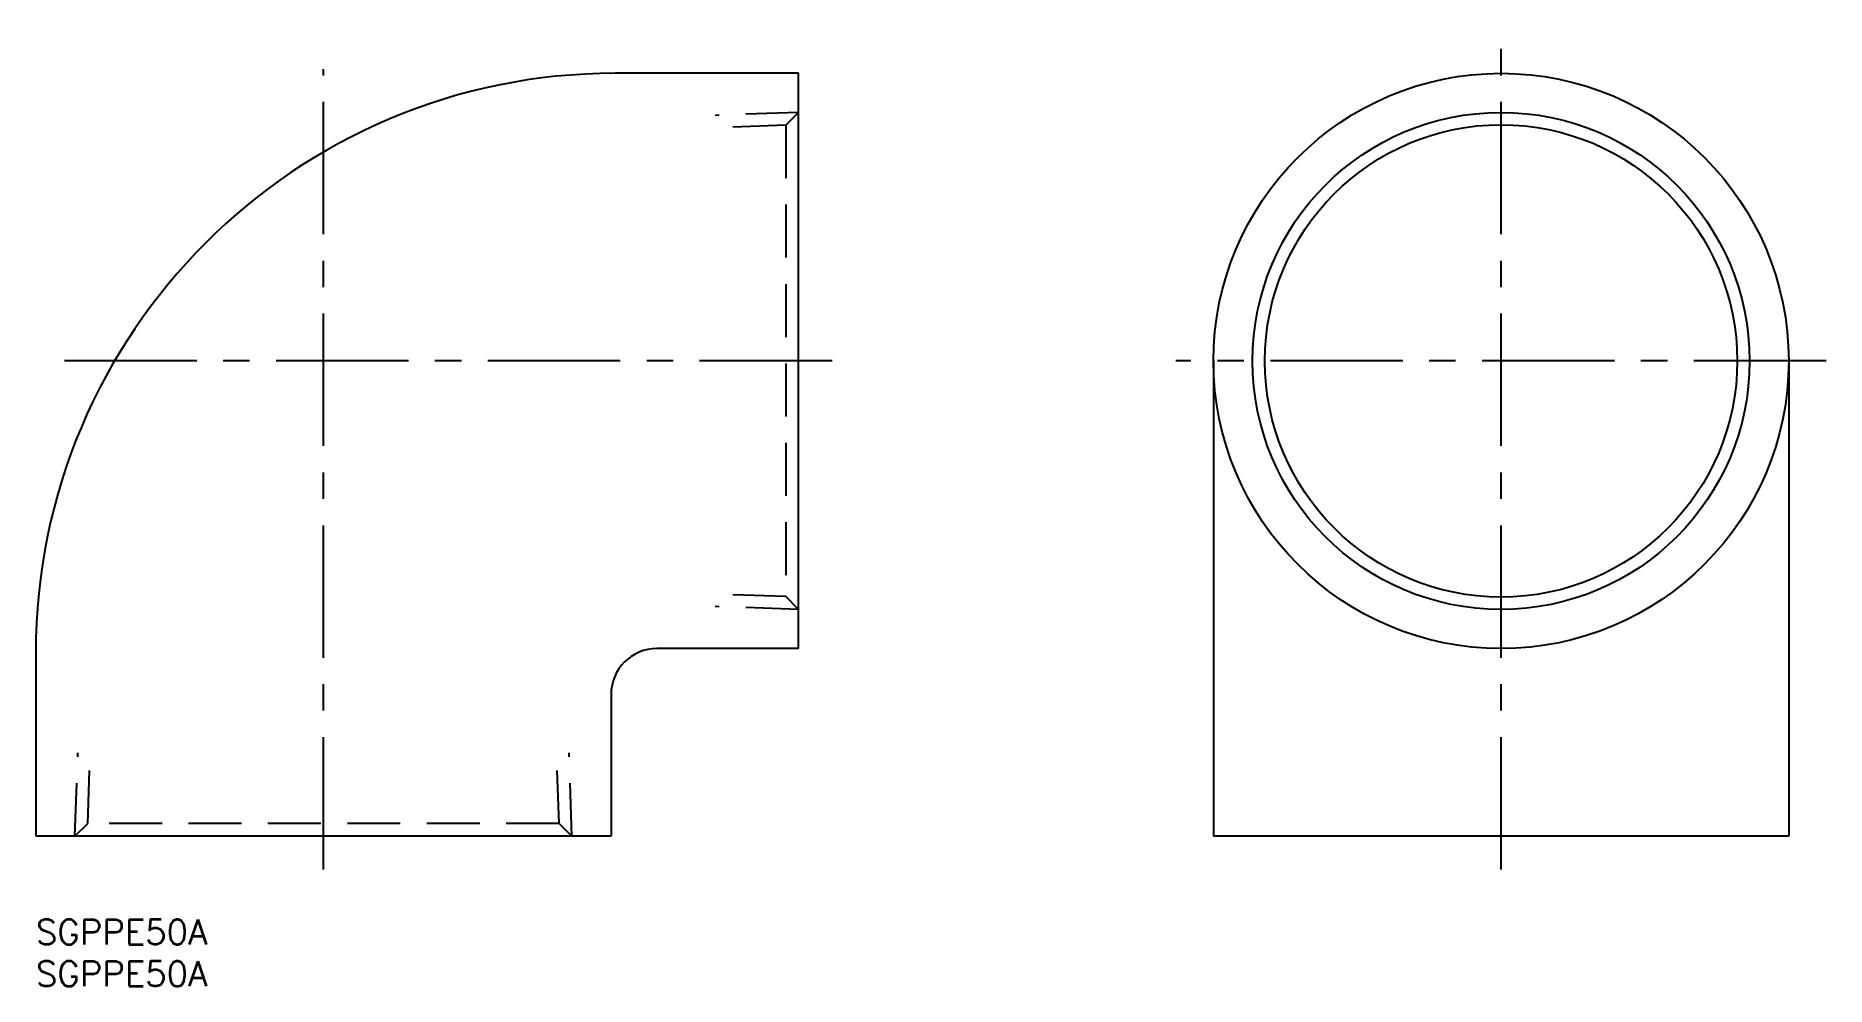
# Model space of a CAD drawing. Extents: x 0 to 215, y -8 to 106.
import ezdxf

# ---------------------------------------------------------------- set-up
doc = ezdxf.new("R2010")
doc.units = 0
doc.header["$LTSCALE"] = 0.5
doc.linetypes.add('CENTER', pattern=[50.8, 31.75, -6.35, 6.35, -6.35])
doc.linetypes.add('DASHED', pattern=[19.05, 12.7, -6.35])
for name, color, linetype in [('MSM_CENTER', 1, 'CENTER'), ('MSM_CONTINUOUS', 7, 'CONTINUOUS'), ('MSM_DASHED', 4, 'DASHED'), ('MSM_NARROW', 5, 'CONTINUOUS'), ('MSM_PART_NUMBER', 7, 'CONTINUOUS')]:
    doc.layers.add(name, color=color, linetype=linetype)
doc.styles.get("Standard").update_dxf_attribs({"font": 'txt.shx', "height": 3, "bigfont": 'bigfont.shx'})

# ---------------------------------------------------------------- blocks, each defined once
blk = doc.blocks.new('*U9')
at = {"layer": 'MSM_PART_NUMBER'}
blk.add_text('SGPPE50A', height=3, dxfattribs=at).set_placement((0, -3))
blk = doc.blocks.new('*U10')
at = {"layer": 'MSM_PART_NUMBER'}
blk.add_text('SGPPE50A', height=3, dxfattribs=at).set_placement((0, -8))

msp = doc.modelspace()

# ---------------------------------------------------------------- linework, layer by layer
at = {"layer": 'MSM_CENTER'}
for p, q in [((175.75, 6), (175.75, 106)), ((34.5, 6), (34.5, 102)), ((95.5, 67), (1.5, 67)), ((214.75, 67), (136.75, 67))]:
    msp.add_line(p, q, dxfattribs=at)
at = {"layer": 'MSM_CONTINUOUS'}
for p, q in [((91.5, 101.5), (69.5, 101.5)), ((91.5, 32.5), (91.5, 101.5)), ((141.25, 67), (141.25, 10)), ((210.25, 67), (210.25, 10)), ((91.5, 32.5), (74.5, 32.5)), ((0, 32), (0, 10)), ((69, 27), (69, 10)), ((69, 10), (0, 10)), ((210.25, 10), (141.25, 10))]:
    msp.add_line(p, q, dxfattribs=at)
for radius in [34.5, 28.33]:
    msp.add_circle((175.75, 67), radius, dxfattribs=at)
for centre, radius in [((69.5, 32), 69.5), ((74.5, 27), 5.5)]:
    msp.add_arc(centre, radius, 90, 180, dxfattribs=at)
at = {"layer": 'MSM_DASHED'}
for p, q in [((91.5, 96.81), (81.5, 96.46)), ((91.5, 96.81), (89.97, 95.27)), ((89.97, 95.27), (81.5, 94.98)), ((89.97, 95.27), (89.97, 38.73)), ((89.97, 38.73), (81.5, 39.02)), ((91.5, 37.19), (89.97, 38.73)), ((91.5, 37.19), (81.5, 37.54)), ((4.69, 10), (5.04, 20)), ((6.23, 11.53), (6.52, 20)), ((62.77, 11.53), (62.48, 20)), ((64.31, 10), (63.96, 20)), ((4.69, 10), (6.23, 11.53)), ((62.77, 11.53), (6.23, 11.53)), ((64.31, 10), (62.77, 11.53))]:
    msp.add_line(p, q, dxfattribs=at)
at = {"layer": 'MSM_NARROW'}
msp.add_circle((175.75, 67), 29.81, dxfattribs=at)

# ---------------------------------------------------------------- block references
at = {"layer": 'MSM_CONTINUOUS'}
for name in ['*U9', '*U10']:
    msp.add_blockref(name, (0, 0), dxfattribs=at)

doc.saveas('drawing.dxf')
